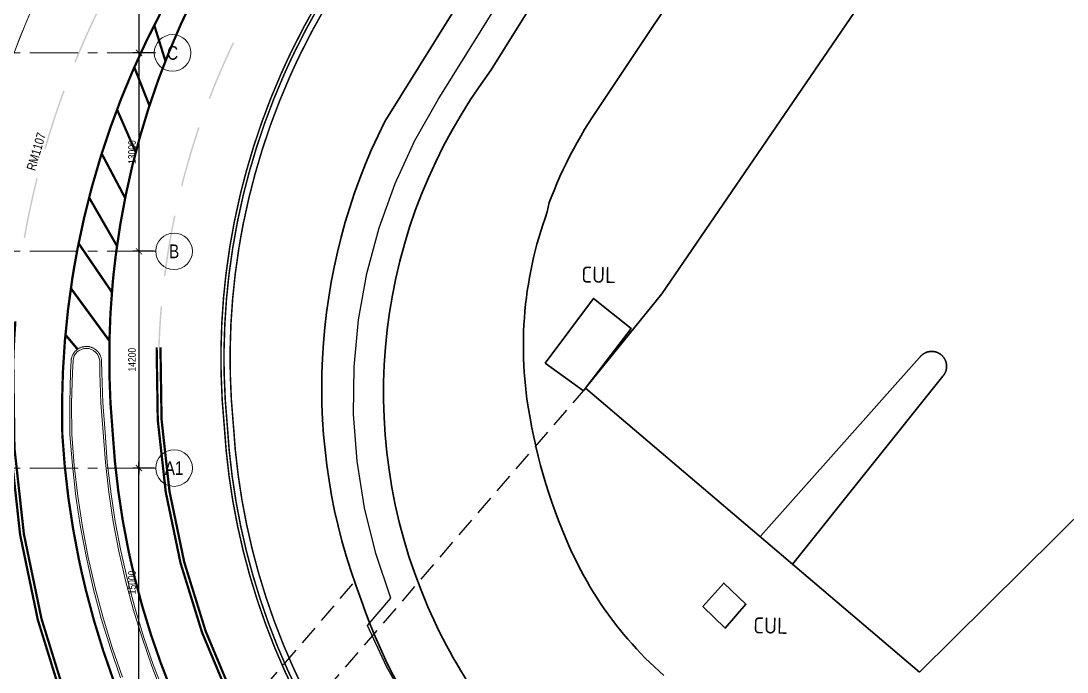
# Model space of a CAD drawing. Header units: millimetres. Extents: x 833576263 to 1668046980, y 817519639 to 1636103653.
# Drawn here: x 834135641 to 834204194, y 818019359 to 818062023 of the extents above; entities that cross this region are included whole.
import ezdxf
from ezdxf.enums import TextEntityAlignment as Align

# ---------------------------------------------------------------- set-up
doc = ezdxf.new("R2010")
doc.units = ezdxf.units.MM
doc.header["$LTSCALE"] = 100
doc.header["$MEASUREMENT"] = 0
for name, pattern in [('R_P_Grid$0$CENTER', [50.8, 31.75, -6.35, 6.35, -6.35]), ('R_P_Grid$0$XXXXX-PIW-P-WHCGRDP1-XXX$0$DIVIDE2', [0.625, 0.25, -0.125, 0, -0.125, 0, -0.125]), ('R_site$0$B1_RELVC', [0]), ('R_site$0$HIDDENX2', [19.05, 12.7, -6.35])]:
    doc.linetypes.add(name, pattern=pattern)
doc.layers.get('Defpoints').update_dxf_attribs({"color": 170})
for name, color, linetype, lineweight in [('R_P_Grid$0$RDA0251-LG', 6, 'R_P_Grid$0$CENTER', 18), ('R_P_Grid$0$RDA0311-LG', 7, 'Continuous', 25), ('R_P_Grid$0$RDA0311-PARK', 7, 'Continuous', 25), ('R_P_Grid$0$RDA9101_C', 2, 'R_P_Grid$0$CENTER', 35), ('R_P_LG$0$RDA2301', 7, 'Continuous', 18), ('R_P_LG$0$RDA8301', 7, 'Continuous', 18), ('R_ROAD MARK$0$MMH832__', 252, 'Continuous', 0), ('R_ROAD MARK$0$RDA8301', 1, 'Continuous', 18)]:
    doc.layers.add(name, color=color, linetype=linetype, lineweight=lineweight)
doc.layers.add('R_P_Grid$0$RDA9101-PIW', color=3, linetype='R_P_Grid$0$XXXXX-PIW-P-WHCGRDP1-XXX$0$DIVIDE2', plot=False)
for name, color, linetype in [('R_site$0$AUDIT_I_160808180252-21', 7, 'Continuous'), ('R_site$0$AUDIT_I_160808180252-22', 7, 'Continuous'), ('R_site$0$AUDIT_I_160808180252-23', 7, 'Continuous'), ('R_site$0$AUDIT_I_160808180252-26', 7, 'Continuous'), ('R_site$0$G-SITE(WHC)', 7, 'R_site$0$HIDDENX2'), ('R_site$0$WHC', 8, 'R_site$0$HIDDENX2'), ('X-REF', 7, 'Continuous')]:
    doc.layers.add(name, color=color, linetype=linetype)
doc.styles.add('R_P_Grid$0$ARIAL', font='arial.ttf', dxfattribs={"width": 0.8})
doc.styles.add('R_P_Grid$0$R_GRID', font='arial.ttf', dxfattribs={"width": 0.8})
doc.styles.add('R_ROAD MARK$0$Arial', font='arial.ttf', dxfattribs={"width": 0.8})
doc.styles.add('R_site$0$HK_ENG_11', font='')
doc.styles.get('R_site$0$HK_ENG_11').set_extended_font_data('HK_ENG_11')
doc.linetypes.add('R_site$0$B1_BDYF', pattern='A,2.5,-0.5,[130,ltypeshp.shx,S=0.5,R=0,X=0,Y=0],-0.5', length=3.5)
doc.dimstyles.new('R_P_Grid$0$GRID', dxfattribs={"dimscale": 200, "dimtxt": 2.5, "dimasz": 2, "dimexe": 2, "dimexo": 0.5, "dimgap": 1, "dimtad": 1, "dimdec": 0, "dimzin": 12, "dimdsep": 46, "dimtxsty": 'R_P_Grid$0$ARIAL', "dimblk": 'R_P_Grid$0$_ArchTick', "dimcen": 2, "dimdle": 2, "dimclrd": 256, "dimclre": 256, "dimclrt": 4, "dimadec": 3, "dimazin": 0, "dimtfac": 1, "dimtdec": 0, "dimtix": 1, "dimtmove": 2, "dimatfit": 3, "dimfxl": 1, "dimtolj": 1, "dimarcsym": 0})

# ---------------------------------------------------------------- blocks, each defined once
blk = doc.blocks.new('R_P_Grid$0$_ArchTick')
at = {"color": 0, "linetype": 'ByBlock', "const_width": 0.15}
blk.add_lwpolyline([(-0.5, -0.5), (0.5, 0.5)], dxfattribs=at)
blk = doc.blocks.new('*D186')
at = {"layer": 'Defpoints', "color": 0, "transparency": 16777216}
for p in [(834144477, 818075927), (834143377, 818059927), (834144477, 818059927)]:
    blk.add_point(p, dxfattribs=at)
at = {"layer": 'R_P_Grid$0$RDA0311-LG', "lineweight": -2, "transparency": 16777216}
for p, q in [((834143377, 818076327), (834143377, 818059527)), ((834144377, 818075927), (834142977, 818075927)), ((834144377, 818059927), (834142977, 818059927))]:
    blk.add_line(p, q, dxfattribs=at)
at = {"layer": 'R_P_Grid$0$RDA0311-LG', "lineweight": -2, "transparency": 16777216, "xscale": 400, "yscale": 400, "zscale": 400}
for p, rotation in [((834143377, 818075927), 90), ((834143377, 818059927), 270)]:
    blk.add_blockref('R_P_Grid$0$_ArchTick', p, dxfattribs=dict(at, rotation=rotation))
at = {"layer": 'R_P_Grid$0$RDA0311-LG', "color": 4, "transparency": 16777216, "insert": (834142922, 818067927), "char_height": 500, "attachment_point": 5, "rotation": 90, "style": 'R_P_Grid$0$ARIAL'}
blk.add_mtext('\\A1;16000', dxfattribs=at)
blk = doc.blocks.new('*D187')
at = {"layer": 'Defpoints', "color": 0, "transparency": 16777216}
for p in [(834144477, 818059927), (834143377, 818046927), (834144477, 818046927)]:
    blk.add_point(p, dxfattribs=at)
at = {"layer": 'R_P_Grid$0$RDA0311-LG', "lineweight": -2, "transparency": 16777216}
for p, q in [((834143377, 818060327), (834143377, 818046527)), ((834144377, 818059927), (834142977, 818059927)), ((834144377, 818046927), (834142977, 818046927))]:
    blk.add_line(p, q, dxfattribs=at)
at = {"layer": 'R_P_Grid$0$RDA0311-LG', "lineweight": -2, "transparency": 16777216, "xscale": 400, "yscale": 400, "zscale": 400}
for p, rotation in [((834143377, 818059927), 90), ((834143377, 818046927), 270)]:
    blk.add_blockref('R_P_Grid$0$_ArchTick', p, dxfattribs=dict(at, rotation=rotation))
at = {"layer": 'R_P_Grid$0$RDA0311-LG', "color": 4, "transparency": 16777216, "insert": (834142922, 818053427), "char_height": 500, "attachment_point": 5, "rotation": 90, "style": 'R_P_Grid$0$ARIAL'}
blk.add_mtext('\\A1;13000', dxfattribs=at)
blk = doc.blocks.new('*D188')
at = {"layer": 'Defpoints', "color": 0, "transparency": 16777216}
for p in [(834144477, 818046927), (834143377, 818032727), (834144477, 818032727)]:
    blk.add_point(p, dxfattribs=at)
at = {"layer": 'R_P_Grid$0$RDA0311-LG', "lineweight": -2, "transparency": 16777216}
for p, q in [((834143377, 818047327), (834143377, 818032327)), ((834144377, 818046927), (834142977, 818046927)), ((834144377, 818032727), (834142977, 818032727))]:
    blk.add_line(p, q, dxfattribs=at)
at = {"layer": 'R_P_Grid$0$RDA0311-LG', "lineweight": -2, "transparency": 16777216, "xscale": 400, "yscale": 400, "zscale": 400}
for p, rotation in [((834143377, 818046927), 90), ((834143377, 818032727), 270)]:
    blk.add_blockref('R_P_Grid$0$_ArchTick', p, dxfattribs=dict(at, rotation=rotation))
at = {"layer": 'R_P_Grid$0$RDA0311-LG', "color": 4, "transparency": 16777216, "insert": (834142922, 818039827), "char_height": 500, "attachment_point": 5, "rotation": 90, "style": 'R_P_Grid$0$ARIAL'}
blk.add_mtext('\\A1;14200', dxfattribs=at)
blk = doc.blocks.new('R_P_Grid$0$mark-1')
at = {"linetype": 'Continuous'}
blk.add_circle((0, 0), 4, dxfattribs=at)
at = {"color": 3, "style": 'R_P_Grid$0$R_GRID', "width": 0.8}
blk.add_attdef('GRID', text='', height=3, dxfattribs=at).set_placement((0, 0), align=Align.MIDDLE_CENTER)
blk = doc.blocks.new('*D185')
at = {"layer": 'Defpoints', "color": 0, "transparency": 16777216}
for p in [(834143377, 818032727), (834144477, 818032727), (834144377, 818017727)]:
    blk.add_point(p, dxfattribs=at)
at = {"layer": 'R_P_Grid$0$RDA0311-PARK', "lineweight": -2, "transparency": 16777216}
for p, q in [((834143377, 818017327), (834143377, 818033127)), ((834144377, 818032727), (834142977, 818032727)), ((834144277, 818017727), (834142977, 818017727))]:
    blk.add_line(p, q, dxfattribs=at)
at = {"layer": 'R_P_Grid$0$RDA0311-PARK', "lineweight": -2, "transparency": 16777216, "xscale": 400, "yscale": 400, "zscale": 400}
for p, rotation in [((834143377, 818032727), 90), ((834143377, 818017727), 270)]:
    blk.add_blockref('R_P_Grid$0$_ArchTick', p, dxfattribs=dict(at, rotation=rotation))
at = {"layer": 'R_P_Grid$0$RDA0311-PARK', "color": 4, "transparency": 16777216, "insert": (834142922, 818025227), "char_height": 500, "attachment_point": 5, "rotation": 90, "style": 'R_P_Grid$0$ARIAL'}
blk.add_mtext('\\A1;15000', dxfattribs=at)
blk = doc.blocks.new('R_site')
at = {"layer": 'Defpoints'}
blk.add_lwpolyline([(834161048, 818017156), (834159598, 818019730), (834158346, 818022405), (834159885, 818024200), (834158893, 818027129), (834158152, 818030131), (834157665, 818033185), (834157437, 818036268), (834157469, 818039360), (834157760, 818042438), (834158310, 818045481), (834159113, 818048467), (834160164, 818051375), (834161456, 818054184), (834162980, 818056875), (834257497, 818208526)], dxfattribs=at)
at = {"layer": 'R_site$0$AUDIT_I_160808180252-21', "linetype": 'R_site$0$B1_BDYF', "lineweight": 30, "flags": 128}
blk.add_lwpolyline([(834159492, 818055439), (834168301, 818069603), (834175862, 818082274), (834209553, 818137734), (834214224, 818145535)], dxfattribs=at)
blk.add_lwpolyline([(834184825, 818000000, -0.067217), (834175244, 818003906, -0.192234), (834157931, 818024086, -0.211173), (834159492, 818055439)], format="xyb", dxfattribs=at)
at = {"layer": 'R_site$0$AUDIT_I_160808180252-21', "linetype": 'Continuous', "lineweight": 30, "flags": 128}
for points in [[(834169997, 818039601), (834173159, 818043842), (834175633, 818041868), (834172710, 818038056), (834172636, 818037960), (834172498, 818037779), (834169997, 818039601)], [(834194515, 818019359), (834172636, 818037960), (834172634, 818037962)], [(834180331, 818023650), (834181691, 818025189), (834183153, 818023806), (834181793, 818022242), (834180331, 818023650)]]:
    blk.add_lwpolyline(points, dxfattribs=at)
at = {"layer": 'R_site$0$AUDIT_I_160808180252-23', "linetype": 'R_site$0$B1_RELVC', "lineweight": 30, "flags": 128}
for points in [[(834172634, 818037962), (834172710, 818038056), (834177644, 818044138), (834277128, 818189591), (834277258, 818189783), (834277385, 818189978), (834277508, 818190175), (834277628, 818190374), (834277744, 818190575), (834277857, 818190778), (834277966, 818190983), (834278072, 818191189), (834278174, 818191398), (834278273, 818191609), (834278367, 818191821), (834278458, 818192034), (834278546, 818192250), (834278629, 818192467), (834278709, 818192685), (834278785, 818192904), (834278857, 818193125), (834278925, 818193347), (834278989, 818193570), (834279049, 818193795), (834279106, 818194020), (834279158, 818194246), (834279207, 818194474), (834279288, 818194906), (834279611, 818206322), (834284492, 818215410)], [(834344611, 818162085), (834344377, 818162063), (834343818, 818162000), (834343261, 818161928), (834342704, 818161845), (834342149, 818161753), (834341596, 818161652), (834341045, 818161541), (834340496, 818161420), (834339949, 818161289), (834339404, 818161149), (834338862, 818161000), (834338322, 818160841), (834333692, 818157170), (834194515, 818019359)]]:
    blk.add_lwpolyline(points, dxfattribs=at)
at = {"layer": 'R_site$0$AUDIT_I_160808180252-26', "linetype": 'Continuous', "lineweight": 30, "flags": 128}
for points in [[(834198035, 818093136), (834173108, 818055751), (834172840, 818055333), (834172579, 818054911), (834172326, 818054483), (834172080, 818054052), (834171841, 818053616), (834171610, 818053176), (834171387, 818052733), (834171172, 818052285), (834170965, 818051834), (834170765, 818051379), (834170574, 818050921), (834170390, 818050459), (834170261, 818050117), (834170133, 818049513), (834169983, 818049094), (834169840, 818048672), (834169705, 818048248), (834169577, 818047821), (834169456, 818047392), (834169343, 818046961), (834169238, 818046529), (834169140, 818046094), (834169049, 818045658), (834168967, 818045220), (834168892, 818044781), (834168825, 818044341), (834168765, 818043900), (834168713, 818043457), (834168669, 818043014), (834168632, 818042570), (834168604, 818042126), (834168583, 818041681), (834168570, 818041236), (834168564, 818040790), (834168567, 818040345), (834168577, 818039899), (834168595, 818039454), (834168621, 818039010), (834168654, 818038566), (834168695, 818038122), (834168744, 818037679), (834168801, 818037238), (834168896, 818036612), (834169001, 818035988), (834169117, 818035366), (834169245, 818034746), (834169372, 818034176), (834169383, 818034129), (834169531, 818033514), (834169691, 818032901), (834169819, 818032442), (834169861, 818032292), (834170042, 818031685), (834170233, 818031082), (834170435, 818030483), (834170647, 818029886), (834170869, 818029294), (834171102, 818028706), (834171345, 818028122), (834171599, 818027542), (834171772, 818027158), (834171952, 818026778), (834172138, 818026400), (834172331, 818026026), (834172531, 818025655), (834172737, 818025288), (834172949, 818024925), (834173168, 818024565), (834173392, 818024209), (834173624, 818023858), (834173861, 818023510), (834174104, 818023166), (834174353, 818022827), (834174608, 818022492), (834174759, 818022301), (834174869, 818022162), (834175136, 818021836), (834175408, 818021515), (834175686, 818021199), (834175969, 818020888), (834176257, 818020581), (834176551, 818020280), (834176851, 818019984), (834177155, 818019693), (834177464, 818019408), (834177779, 818019128)], [(834184134, 818028280), (834194530, 818039966), (834194540, 818039980), (834194551, 818039994), (834194561, 818040007), (834194572, 818040020), (834194583, 818040033), (834194594, 818040046), (834194606, 818040059), (834194618, 818040071), (834194630, 818040083), (834194642, 818040095), (834194654, 818040107), (834194667, 818040118), (834194680, 818040130), (834194693, 818040141), (834194706, 818040152), (834194719, 818040162), (834194733, 818040173), (834194746, 818040183), (834194760, 818040193), (834194774, 818040202), (834194789, 818040212), (834194803, 818040221), (834194818, 818040230), (834194832, 818040239), (834194847, 818040247), (834194862, 818040255), (834194877, 818040263), (834194892, 818040271), (834194908, 818040278), (834194923, 818040285), (834194939, 818040292), (834194955, 818040298), (834194971, 818040305), (834194987, 818040311), (834195003, 818040316), (834195019, 818040322), (834195035, 818040327), (834195052, 818040332), (834195068, 818040336), (834195085, 818040341), (834195101, 818040345), (834195118, 818040348), (834195135, 818040352), (834195151, 818040355), (834195168, 818040358), (834195185, 818040360), (834195202, 818040362), (834195219, 818040364), (834195236, 818040366), (834195253, 818040367), (834195270, 818040368), (834195287, 818040369), (834195304, 818040369), (834195321, 818040370), (834195338, 818040369), (834195355, 818040369), (834195372, 818040368), (834195389, 818040367), (834195406, 818040366), (834195423, 818040364), (834195440, 818040362), (834195457, 818040360), (834195474, 818040358), (834195491, 818040355), (834195508, 818040352), (834195524, 818040348), (834195541, 818040344), (834195558, 818040340), (834195574, 818040336), (834195591, 818040332), (834195607, 818040327), (834195623, 818040322), (834195640, 818040316), (834195656, 818040311), (834195672, 818040305), (834195687, 818040298), (834195703, 818040292), (834195719, 818040285), (834195734, 818040278), (834195750, 818040271), (834195765, 818040263), (834195780, 818040255), (834195795, 818040247), (834195810, 818040238), (834195825, 818040230), (834195839, 818040221), (834195854, 818040212), (834195868, 818040202), (834195882, 818040193), (834195896, 818040183), (834195910, 818040173), (834195923, 818040162), (834195937, 818040152), (834195950, 818040141), (834195963, 818040130), (834195975, 818040118), (834195988, 818040107), (834196000, 818040095), (834196013, 818040083), (834196025, 818040071), (834196036, 818040058), (834196048, 818040046), (834196059, 818040033), (834196070, 818040020), (834196081, 818040007), (834196092, 818039994), (834196102, 818039980), (834196112, 818039966), (834196122, 818039952), (834196132, 818039938), (834196141, 818039924), (834196150, 818039910), (834196159, 818039895), (834196168, 818039880), (834196176, 818039866), (834196184, 818039851), (834196192, 818039835), (834196200, 818039820), (834196207, 818039805), (834196214, 818039789), (834196221, 818039773), (834196228, 818039758), (834196234, 818039742), (834196240, 818039726), (834196246, 818039710), (834196251, 818039694), (834196256, 818039677), (834196261, 818039661), (834196265, 818039644), (834196270, 818039628), (834196274, 818039611), (834196277, 818039595), (834196281, 818039578), (834196284, 818039561), (834196287, 818039544), (834196289, 818039527), (834196291, 818039511), (834196293, 818039494), (834196295, 818039477), (834196296, 818039460), (834196297, 818039443), (834196298, 818039425), (834196298, 818039408), (834196299, 818039391), (834196298, 818039374), (834196298, 818039357), (834196297, 818039340), (834196296, 818039323), (834196295, 818039306), (834196293, 818039289), (834196291, 818039272), (834196289, 818039255), (834196286, 818039238), (834196284, 818039222), (834196280, 818039205), (834196277, 818039188), (834196273, 818039171), (834196269, 818039155), (834196265, 818039138), (834196260, 818039122), (834196256, 818039105), (834196250, 818039089), (834196245, 818039073), (834196239, 818039057), (834196233, 818039041), (834196227, 818039025), (834196221, 818039009), (834196214, 818038994), (834196207, 818038978), (834196199, 818038963), (834196192, 818038947), (834196184, 818038932), (834196176, 818038917), (834196167, 818038903), (834196158, 818038888), (834196150, 818038873), (834196140, 818038859), (834196131, 818038845), (834196121, 818038831), (834196111, 818038817), (834196101, 818038803), (834196091, 818038789), (834196080, 818038776), (834196069, 818038763), (834196054, 818038745), (834186215, 818026449)]]:
    blk.add_lwpolyline(points, dxfattribs=at)
blk.add_lwpolyline([(834214224, 818145535), (834215973, 818145292, -0.524777), (834216769, 818139476), (834205006, 818120601), (834199176, 818111235), (834166465, 818058811, 0.269926), (834162312, 818023626, 0.052953), (834165977, 818017158, 0.13846), (834180736, 818005396, 0.267528), (834215152, 818009718), (834228410, 818018766), (834250852, 818034024, -0.495105), (834258520, 818033509)], format="xyb", dxfattribs=at)
at = {"layer": 'R_site$0$G-SITE(WHC)'}
blk.add_lwpolyline([(834037983, 817884580), (834043100, 817891427), (834047474, 817896890), (834157501, 818025261, 0.00078), (834158487, 818022570), (834158487, 818022570, 0.180578), (834175244, 818003906), (834175244, 818003906, 0.101763), (834190066, 817999024), (834069382, 817858220)], format="xyb", close=True, dxfattribs=at)
at = {"layer": 'R_site$0$WHC', "flags": 128}
blk.add_lwpolyline([(834172634, 818037962), (833971591, 817804656)], dxfattribs=at)
at = {"layer": 'R_site$0$AUDIT_I_160808180252-22', "color": 7, "style": 'R_site$0$HK_ENG_11', "width": 1.1}
for rotation, p in [(359.02887, (834172354, 818044881)), (359.029, (834183619, 818021898))]:
    blk.add_text('CUL', height=1053, rotation=rotation, dxfattribs=at).set_placement(p)
blk = doc.blocks.new('R_P_LG')
at = {"layer": 'R_P_LG$0$RDA2301'}
for p, q in [((834138930.2178, 818039757.3317), (834138890.9457, 818039008.0142)), ((834139054.9991, 818039749.8853), (834139015.8563, 818039003.0362)), ((834140811.3089, 818038975.5015), (834140802.6623, 818039744.8567)), ((834140936.2834, 818038978.473), (834140927.6206, 818039749.2739)), ((834138890.9457, 818039008.0142), (834138835.2738, 818036969.2316)), ((834139015.8563, 818039003.0362), (834138960.2899, 818036968.1127)), ((834140882.6786, 818037010.6798), (834140811.3089, 818038975.5015)), ((834141007.5129, 818037017.5099), (834140936.2834, 818038978.473)), ((834138835.2738, 818036969.2316), (834138854.4663, 818034927.4483)), ((834138960.2899, 818036968.1127), (834138979.4209, 818034932.8633)), ((834141025.8321, 818035053.4253), (834140882.6786, 818037010.6798)), ((834141150.4799, 818035062.8057), (834141007.5129, 818037017.5099)), ((834138854.4663, 818034927.4483), (834139011.9903, 818032891.4843)), ((834138979.4209, 818034932.8633), (834139136.441, 818032903.4118)), ((834141177.0485, 818033098.9846), (834141025.8321, 818035053.4253)), ((834141301.4993, 818033110.912), (834141150.4799, 818035062.8057)), ((834139011.9903, 818032891.4843), (834139244.0374, 818030862.6627)), ((834139136.441, 818032903.4118), (834139367.9673, 818030879.1439)), ((834141400.0347, 818031149.3846), (834141177.0485, 818033098.9846)), ((834141523.9646, 818031165.8658), (834141301.4993, 818033110.912)), ((834139244.0374, 818030862.6627), (834139550.2959, 818028843.7102)), ((834139367.9673, 818030879.1439), (834139673.5384, 818028864.7231)), ((834141694.3344, 818029209.2684), (834141400.0347, 818031149.3846)), ((834141817.5769, 818029230.2812), (834141523.9646, 818031165.8658)), ((834139550.2959, 818028843.7102), (834139930.3541, 818026837.3406)), ((834139673.5384, 818028864.7231), (834140052.7435, 818026862.8568)), ((834142059.552, 818027281.2437), (834141694.3344, 818029209.2684)), ((834142181.9414, 818027306.7599), (834141817.5769, 818029230.2812)), ((834139930.3541, 818026837.3406), (834140383.7011, 818024846.2506)), ((834140052.7435, 818026862.8568), (834140505.073, 818024876.2359)), ((834142495.1967, 818025367.9019), (834142059.552, 818027281.2437)), ((834142616.5686, 818025397.8872), (834142181.9414, 818027306.7599)), ((834143000.6829, 818023471.8147), (834142495.1967, 818025367.9019)), ((834143120.8741, 818023506.2288), (834142616.5686, 818025397.8872)), ((834140383.7011, 818024846.2506), (834140909.7277, 818022873.1162)), ((834140505.073, 818024876.2359), (834141029.9189, 818022907.5303)), ((834143575.3313, 818021595.5305), (834143000.6829, 818023471.8147)), ((834143694.1803, 818021634.3271), (834143120.8741, 818023506.2288)), ((834140909.7277, 818022873.1162), (834141507.7268, 818020920.5896)), ((834141029.9189, 818022907.5303), (834141626.5758, 818020959.3862)), ((834144218.3694, 818019741.5712), (834143575.3313, 818021595.5305)), ((834144335.7164, 818019784.6982), (834143694.1803, 818021634.3271)), ((834141507.7268, 818020920.5896), (834142176.8947, 818018991.295)), ((834141626.5758, 818020959.3862), (834142294.2416, 818019034.422)), ((834144928.933, 818017912.4286), (834144218.3694, 818019741.5712)), ((834145044.6203, 818017959.828), (834144335.7164, 818019784.6982))]:
    blk.add_line(p, q, dxfattribs=at)
at = {"layer": 'R_P_LG$0$RDA2301', "flags": 128}
blk.add_lwpolyline([(834140927.6206, 818039749.2739), (834140924.507, 818039789.175), (834140919.8003, 818039828.9196), (834140913.508, 818039868.4443), (834140905.6402, 818039907.6857), (834140896.2094, 818039946.5811), (834140885.2307, 818039985.0682), (834140872.7218, 818040023.0856), (834140858.7026, 818040060.5723), (834140843.1955, 818040097.4683), (834140826.2254, 818040133.7148), (834140807.8194, 818040169.2537), (834140788.0069, 818040204.028), (834140766.8197, 818040237.9823), (834140744.2916, 818040271.0622), (834140720.4587, 818040303.2147), (834140695.3591, 818040334.3884), (834140669.033, 818040364.5335), (834140641.5224, 818040393.6017), (834140612.8715, 818040421.5465), (834140583.1259, 818040448.3232), (834140552.3334, 818040473.889), (834140520.5431, 818040498.203), (834140487.806, 818040521.2263), (834140454.1743, 818040542.922), (834140419.702, 818040563.2554), (834140384.4441, 818040582.1941), (834140348.4571, 818040599.7077), (834140311.7985, 818040615.7681), (834140274.527, 818040630.3498), (834140236.7022, 818040643.4294), (834140198.3846, 818040654.9858), (834140159.6355, 818040665.0008), (834140120.5169, 818040673.4582), (834140081.0914, 818040680.3445), (834140041.422, 818040685.6487), (834140001.5723, 818040689.3623), (834139961.606, 818040691.4793), (834139921.5869, 818040691.9965), (834139881.5792, 818040690.9129), (834139841.6468, 818040688.2302), (834139801.8537, 818040683.9529), (834139762.2634, 818040678.0877), (834139722.9393, 818040670.6439), (834139683.9444, 818040661.6336), (834139645.341, 818040651.0711), (834139607.1908, 818040638.9734), (834139569.5549, 818040625.3597), (834139532.4936, 818040610.2519), (834139496.066, 818040593.6741), (834139460.3305, 818040575.6528), (834139425.3443, 818040556.2169), (834139391.1632, 818040535.3975), (834139357.8421, 818040513.2279), (834139325.4342, 818040489.7435), (834139293.9913, 818040464.9819), (834139263.5637, 818040438.9827), (834139234.2002, 818040411.7876), (834139205.9477, 818040383.44), (834139178.8514, 818040353.9853), (834139152.9546, 818040323.4705), (834139128.2989, 818040291.9446), (834139104.9235, 818040259.4579), (834139082.866, 818040226.0625), (834139062.1615, 818040191.8117), (834139042.8433, 818040156.7603), (834139024.9423, 818040120.9645), (834139008.487, 818040084.4814), (834138993.5038, 818040047.3695), (834138980.0166, 818040009.6881), (834138968.0471, 818039971.4975), (834138957.6144, 818039932.8588), (834138948.7352, 818039893.8338), (834138941.4236, 818039854.4849), (834138935.6915, 818039814.8752), (834138931.5479, 818039775.0679), (834138930.2182, 818039757.3317)], dxfattribs=at)
at = {"layer": 'R_P_LG$0$RDA2301'}
for radius, start, end in [(875.6263, 3.500377474, 176.169910897), (875.6263, 3.500377474, 176.169910898), (1000.6263, 130.977061028, 131.60576963), (1000.6263, 124.575746544, 125.199815956), (1000.6263, 118.174414591, 118.79392051), (1000.6263, 111.773077771, 112.38807455), (1000.6263, 105.371745457, 105.982272729), (1000.6263, 60.560493181, 61.385625377), (1000.6263, 54.15749279, 54.982541175), (1000.6263, 47.754499721, 48.579459975), (1000.6263, 162.892484703, 163.835124734), (1000.6263, 156.586285342, 157.228901538), (1000.6263, 150.184920128, 150.822941347), (1000.6263, 143.783627893, 144.417020506), (1000.6263, 137.378339671, 138.011140167), (1000.6263, 41.351513927, 42.176382007), (1000.6263, 34.948535284, 35.773307513), (1000.6263, 28.545563735, 29.370236738), (1000.6263, 22.14259919, 22.967169925), (1000.6263, 15.739641553, 16.564107347), (1000.6263, 9.355095929, 10.232471823)]:
    blk.add_arc((834139928.6697, 818039691.3953), radius, start, end, dxfattribs=at)
at = {"layer": 'R_P_LG$0$RDA8301'}
blk.add_arc((834196003.1318, 818036563.0828), 65151.135, 143.31330408, 183.150666922, dxfattribs=at)
blk = doc.blocks.new('R_ROAD MARK')
at = {"layer": 'R_ROAD MARK$0$MMH832__', "linetype": 'Continuous', "extrusion": (0, 0, -1)}
for points in [[(-834139233, 818059300), (-834139288, 818059435), (-834139369, 818059631), (-834139451, 818059827), (-834139533, 818060023), (-834139616, 818060218), (-834139700, 818060414), (-834139785, 818060608), (-834139871, 818060803), (-834139957, 818060997), (-834140044, 818061191), (-834140131, 818061384), (-834140220, 818061578), (-834140309, 818061770), (-834140398, 818061963), (-834140489, 818062155), (-834140580, 818062347), (-834140672, 818062538), (-834140765, 818062730), (-834140858, 818062920), (-834140870, 818062944), (-834140780, 818062989), (-834140769, 818062965), (-834140675, 818062773), (-834140582, 818062582), (-834140490, 818062390), (-834140399, 818062198), (-834140308, 818062005), (-834140218, 818061813), (-834140129, 818061619), (-834140040, 818061426), (-834139952, 818061232), (-834139865, 818061038), (-834139779, 818060843), (-834139693, 818060648), (-834139609, 818060453), (-834139525, 818060258), (-834139441, 818060062), (-834139359, 818059866), (-834139277, 818059669), (-834139195, 818059473), (-834139140, 818059337)], [(-834148033, 818056906), (-834148069, 818056999), (-834148141, 818057185), (-834148214, 818057371), (-834148288, 818057557), (-834148363, 818057742), (-834148438, 818057927), (-834148514, 818058112), (-834148591, 818058296), (-834148669, 818058481), (-834148747, 818058664), (-834148826, 818058848), (-834148906, 818059031), (-834148987, 818059214), (-834149068, 818059396), (-834149150, 818059579), (-834149233, 818059760), (-834149316, 818059942), (-834149400, 818060123), (-834149485, 818060304), (-834149571, 818060485), (-834149614, 818060575), (-834149524, 818060618), (-834149481, 818060528), (-834149395, 818060347), (-834149310, 818060165), (-834149225, 818059984), (-834149142, 818059802), (-834149059, 818059620), (-834148977, 818059437), (-834148895, 818059254), (-834148815, 818059071), (-834148735, 818058888), (-834148655, 818058704), (-834148577, 818058520), (-834148499, 818058335), (-834148422, 818058150), (-834148346, 818057965), (-834148270, 818057780), (-834148195, 818057594), (-834148121, 818057408), (-834148048, 818057222), (-834147976, 818057035), (-834147940, 818056942)], [(-834137270, 818053638), (-834137324, 818053823), (-834137384, 818054027), (-834137444, 818054231), (-834137506, 818054434), (-834137568, 818054637), (-834137631, 818054840), (-834137695, 818055043), (-834137759, 818055245), (-834137824, 818055447), (-834137890, 818055649), (-834137957, 818055851), (-834138025, 818056052), (-834138093, 818056253), (-834138162, 818056454), (-834138232, 818056655), (-834138302, 818056855), (-834138374, 818057055), (-834138446, 818057255), (-834138512, 818057436), (-834138418, 818057470), (-834138352, 818057289), (-834138280, 818057089), (-834138208, 818056889), (-834138137, 818056688), (-834138068, 818056487), (-834137998, 818056286), (-834137930, 818056084), (-834137862, 818055882), (-834137795, 818055680), (-834137729, 818055478), (-834137664, 818055276), (-834137599, 818055073), (-834137535, 818054870), (-834137472, 818054667), (-834137410, 818054463), (-834137348, 818054259), (-834137288, 818054055), (-834137228, 818053851), (-834137174, 818053666)], [(-834146223, 818051196), (-834146247, 818051292), (-834146297, 818051486), (-834146347, 818051679), (-834146399, 818051872), (-834146451, 818052065), (-834146503, 818052258), (-834146557, 818052451), (-834146611, 818052643), (-834146666, 818052835), (-834146722, 818053027), (-834146778, 818053218), (-834146836, 818053410), (-834146894, 818053601), (-834146953, 818053792), (-834147012, 818053983), (-834147073, 818054173), (-834147134, 818054363), (-834147196, 818054553), (-834147258, 818054743), (-834147322, 818054932), (-834147354, 818055027), (-834147259, 818055059), (-834147227, 818054964), (-834147163, 818054775), (-834147100, 818054584), (-834147038, 818054394), (-834146977, 818054204), (-834146917, 818054013), (-834146857, 818053822), (-834146798, 818053630), (-834146740, 818053439), (-834146682, 818053247), (-834146626, 818053055), (-834146570, 818052863), (-834146515, 818052670), (-834146460, 818052478), (-834146407, 818052285), (-834146354, 818052092), (-834146302, 818051898), (-834146251, 818051705), (-834146200, 818051511), (-834146151, 818051317), (-834146126, 818051220)], [(-834135918, 818047801), (-834135923, 818047827), (-834135960, 818048036), (-834135998, 818048245), (-834136037, 818048454), (-834136077, 818048663), (-834136118, 818048871), (-834136159, 818049080), (-834136201, 818049288), (-834136244, 818049496), (-834136287, 818049704), (-834136332, 818049912), (-834136377, 818050119), (-834136423, 818050327), (-834136470, 818050534), (-834136517, 818050741), (-834136566, 818050948), (-834136615, 818051154), (-834136665, 818051361), (-834136715, 818051567), (-834136751, 818051709), (-834136654, 818051733), (-834136618, 818051591), (-834136567, 818051385), (-834136518, 818051178), (-834136468, 818050971), (-834136420, 818050763), (-834136372, 818050556), (-834136325, 818050348), (-834136279, 818050141), (-834136234, 818049933), (-834136190, 818049725), (-834136146, 818049516), (-834136103, 818049308), (-834136061, 818049099), (-834136019, 818048891), (-834135979, 818048682), (-834135939, 818048473), (-834135900, 818048263), (-834135862, 818048054), (-834135824, 818047845), (-834135820, 818047818)], [(-834145110, 818045309), (-834145122, 818045409), (-834145148, 818045607), (-834145175, 818045805), (-834145203, 818046003), (-834145231, 818046200), (-834145261, 818046398), (-834145291, 818046595), (-834145322, 818046793), (-834145353, 818046990), (-834145386, 818047187), (-834145419, 818047384), (-834145453, 818047581), (-834145488, 818047778), (-834145523, 818047975), (-834145560, 818048171), (-834145597, 818048367), (-834145635, 818048564), (-834145673, 818048760), (-834145713, 818048955), (-834145753, 818049151), (-834145774, 818049249), (-834145676, 818049269), (-834145655, 818049171), (-834145615, 818048975), (-834145575, 818048779), (-834145536, 818048583), (-834145498, 818048386), (-834145461, 818048189), (-834145425, 818047993), (-834145389, 818047796), (-834145354, 818047598), (-834145320, 818047401), (-834145287, 818047204), (-834145255, 818047006), (-834145223, 818046809), (-834145192, 818046611), (-834145162, 818046413), (-834145133, 818046215), (-834145104, 818046017), (-834145076, 818045818), (-834145049, 818045620), (-834145023, 818045421), (-834145011, 818045322)], [(-834144735, 818040631), (-834144742, 818040831), (-834144750, 818041030), (-834144758, 818041230), (-834144768, 818041429), (-834144778, 818041629), (-834144789, 818041828), (-834144800, 818042028), (-834144813, 818042227), (-834144826, 818042427), (-834144841, 818042626), (-834144856, 818042825), (-834144871, 818043024), (-834144888, 818043224), (-834144897, 818043323), (-834144797, 818043332), (-834144788, 818043232), (-834144772, 818043032), (-834144756, 818042833), (-834144741, 818042633), (-834144727, 818042434), (-834144713, 818042234), (-834144701, 818042034), (-834144689, 818041834), (-834144678, 818041634), (-834144668, 818041434), (-834144658, 818041234), (-834144650, 818041034), (-834144642, 818040834), (-834144635, 818040634)]]:
    blk.add_hatch(color=256, dxfattribs=at).paths.add_polyline_path(points)
at = {"layer": 'R_ROAD MARK$0$MMH832__', "linetype": 'Continuous', "flags": 128}
for points, const_width in [([(834155070, 818063220), (834154214, 818061688), (834153418, 818060130), (834153106, 818059477), (834152697, 818058578), (834152037, 818057010), (834151436, 818055418), (834150893, 818053808), (834150412, 818052183), (834150070, 818050873), (834149989, 818050536), (834149630, 818048888), (834149330, 818047225), (834149094, 818045559), (834149062, 818045299), (834148917, 818043878), (834148803, 818042200), (834148751, 818040523), (834148748, 818039681), (834148761, 818038840), (834148831, 818037168), (834148963, 818035512), (834149091, 818033857), (834149281, 818032197), (834149531, 818030545), (834149842, 818028904), (834150213, 818027275), (834150643, 818025660), (834151133, 818024063), (834151680, 818022484), (834152285, 818020926), (834152947, 818019392), (834153665, 818017883)], 100), ([(834155243, 818063119), (834154390, 818061594), (834153598, 818060041), (834153288, 818059393), (834152880, 818058498), (834152223, 818056936), (834151624, 818055351), (834151084, 818053748), (834150604, 818052129), (834150264, 818050824), (834150184, 818050492), (834149826, 818048849), (834149528, 818047193), (834149292, 818045533), (834149261, 818045277), (834149116, 818043861), (834149003, 818042190), (834148951, 818040520), (834148948, 818039682), (834148961, 818038845), (834149031, 818037180), (834149162, 818035527), (834149290, 818033877), (834149479, 818032224), (834149728, 818030579), (834150038, 818028945), (834150407, 818027323), (834150836, 818025715), (834151323, 818024125), (834151868, 818022553), (834152470, 818021002), (834153129, 818019475), (834153844, 818017972)], 100), ([(834145327, 818018595), (834144805, 818019957), (834144169, 818021789), (834143602, 818023644), (834143102, 818025518), (834142834, 818026656), (834142671, 818027409), (834142310, 818029314), (834142020, 818031232), (834141799, 818033159), (834141650, 818035092), (834141507, 818037029), (834141436, 818038971), (834141436, 818040918), (834141508, 818042865), (834141651, 818044810), (834141719, 818045497), (834141866, 818046752), (834142152, 818048686), (834142510, 818050611), (834142938, 818052524), (834143437, 818054422), (834144006, 818056303), (834144644, 818058164), (834145351, 818060002), (834146126, 818061816), (834146968, 818063601)], 150), ([(834144761, 818062482), (834143847, 818060670), (834142998, 818058824), (834142217, 818056945), (834141505, 818055037), (834140862, 818053101), (834140290, 818051142), (834139790, 818049160), (834139362, 818047159), (834139125, 818045855), (834139008, 818045141), (834138728, 818043109), (834138522, 818041067), (834138391, 818039015), (834138335, 818036958), (834138355, 818034898), (834138514, 818032844), (834138748, 818030797), (834139057, 818028760), (834139441, 818026735), (834139614, 818025935), (834139898, 818024726), (834140429, 818022735), (834141032, 818020765), (834141708, 818018819)], 150)]:
    blk.add_lwpolyline(points, dxfattribs=dict(at, const_width=const_width))
at = {"layer": 'R_ROAD MARK$0$MMH832__', "const_width": 150, "flags": 128}
for points in [[(834144382, 818061731), (834145114, 818059385)], [(834143072, 818058984), (834144063, 818056470)], [(834141943, 818056210), (834143169, 818053404)], [(834140936, 818053325), (834142473, 818050414)], [(834140114, 818050442), (834141942, 818047266)], [(834139423, 818047444), (834141609, 818044239)], [(834138919, 818044497), (834141441, 818041056)], [(834138561, 818041457), (834139353, 818040510)]]:
    blk.add_lwpolyline(points, dxfattribs=at)
for points in [[(834135028, 818042362, 0.011712), (834134888, 818039723, 0.645758), (834232427, 817991639)], [(834135278, 818042348, 0.011738), (834135138, 818039715, 0.645761), (834232268, 817991832)], [(834225986, 818000200, -0.642676), (834144535, 818040634, -0.642676)], [(834225829, 818000394, -0.642712), (834144785, 818040631, -0.642712)]]:
    blk.add_lwpolyline(points, format="xyb", dxfattribs=at)
at = {"layer": 'R_ROAD MARK$0$RDA8301'}
blk.add_arc((834196003, 818036563), 65151, 142.86119, 183.15067, dxfattribs=at)
at = {"layer": 'Defpoints', "color": 5, "style": 'R_ROAD MARK$0$Arial', "width": 0.8}
blk.add_text('RM1107', height=600, rotation=73.56149, dxfattribs=at).set_placement((834136571, 818052166))
blk = doc.blocks.new('R_P_Grid')
at = {"layer": 'R_P_Grid$0$RDA0251-LG'}
for p, q in [((834144477.3, 818059926.7), (834072885.2, 818059926.7)), ((834144477.3, 818046926.7), (834072885.2, 818046926.7)), ((834144477.3, 818032726.7), (834072885.2, 818032726.7))]:
    blk.add_line(p, q, dxfattribs=at)
at = {"layer": 'R_P_Grid$0$RDA9101-PIW', "color": 3, "ltscale": 100, "const_width": 100, "flags": 128}
blk.add_lwpolyline([(834337769.5, 818059635), (834332932, 818056418.9), (834331836.7, 818055690.6), (834328766.6, 818053649.5), (834324604.5, 818050882.4), (834317939.9, 818046451.5), (834316277, 818045345.9), (834307949.5, 818039809.4), (834305598.8, 818038246.6), (834302685.5, 818036294.6), (834299786.3, 818034321.8), (834299131.3, 818033871.8), (834295770.7, 818031538.4), (834291783, 818028715.1), (834291136.8, 818028251.9), (834287823.8, 818025852), (834285844.3, 818024397.7), (834283893.4, 818022949.4), (834282403.2, 818021833), (834275934.4, 818016967.1), (834267942.8, 818010955.9), (834260124.1, 818004715), (834257045, 818002257.3), (834255723.7, 818001202.5), (834252305.3, 817998474), (834244486.5, 817992233), (834236667.8, 817985992), (834234793.2, 817984582), (834234389.1, 817984283.7), (834232887.7, 817983200.3), (834230934.9, 817981886.4), (834228937.2, 817980641.7), (834228709.7, 817980506), (834227599, 817979861), (834226897.2, 817979467.9), (834224722.3, 817978318.3), (834222506.8, 817977249.1), (834220253.6, 817976262), (834217965.7, 817975358), (834215646.2, 817974538.6), (834213298.2, 817973804.7), (834210924.9, 817973157.4), (834208529.5, 817972597.5), (834206115.1, 817972125.8), (834203685.1, 817971742.9), (834201242.7, 817971449.4), (834198791.2, 817971245.5), (834196333.8, 817971131.7), (834193873.9, 817971108), (834191414.9, 817971174.5), (834188959.9, 817971331.1), (834186512.2, 817971577.6), (834184075.3, 817971913.6), (834181652.3, 817972338.7), (834179246.6, 817972852.4), (834176861.2, 817973453.9), (834174499.6, 817974142.4), (834172164.7, 817974917), (834169859.9, 817975776.7), (834168164.4, 817976471.6), (834167588, 817976720.3), (834165352.3, 817977746.6), (834163155.7, 817978854.1), (834161001.2, 817980041.4), (834158891.7, 817981306.8), (834156830, 817982648.8), (834156301.5, 817983010.3), (834154818.8, 817984065.4), (834152860.9, 817985554.7), (834150958.9, 817987114.9), (834149115.4, 817988743.7), (834148211.5, 817989587.8), (834147332.8, 817990439), (834145613.6, 817992198.5), (834143960, 817994019.8), (834142374.3, 817995900.5), (834141237.9, 817997339.4), (834140858.6, 817997838.1), (834139415, 817999829.9), (834138045.3, 818001873.3), (834136751.4, 818003965.6), (834135535.1, 818006103.8), (834134398, 818008285.2), (834134114.6, 818008861.1), (834133341.7, 818010506.9), (834132367.4, 818012765.7), (834131476.6, 818015058.8), (834130670.5, 818017382.9), (834129950.1, 818019735.1), (834129316.4, 818022112.1), (834128770.3, 818024510.7), (834128312.5, 818026927.7), (834127943.5, 818029359.8), (834127664, 818031803.9), (834127474.2, 818034256.6), (834127438.1, 818036715.9), (834127492.1, 818039172.7), (834127636.1, 818041623.4), (834127869.7, 818044064.9), (834128192.3, 818046493.9), (834128603.5, 818048907.1), (834129102.4, 818051301.4), (834129375.5, 818052454.1), (834129688.2, 818053673.4), (834130360, 818056020.1), (834131116.7, 818058338.4), (834131957.1, 818060625.2), (834132880, 818062877.5), (834133883.9, 818065092.3), (834134967.3, 818067266.6), (834135629.7, 818068505), (834136128.6, 818069397.8), (834137399.4, 818071536.6), (834138748.5, 818073624.1), (834139884.2, 818075256.8), (834140173.8, 818075657.2), (834142535.3, 818078697.4), (834144381.6, 818081074.4), (834148574.8, 818086679.6), (834152500.6, 818092007.4), (834154509.7, 818094734.1), (834157219, 818098410.9), (834160444.6, 818102788.5), (834163001.4, 818106258.4), (834165759.1, 818110001), (834168748, 818120246.1), (834165385.6, 818129509.2), (834169848.6, 818137783.7), (834175089.3, 818145514.5), (834184459.2, 818145967.8), (834194438.3, 818146124.3), (834203910.8, 818139625.2), (834201868.6, 818136648.9), (834201686.4, 818136383.2), (834201506.3, 818136116.1), (834200974.9, 818135269.1), (834200486.6, 818134396.5), (834200042.5, 818133500.7), (834199643.7, 818132583.7), (834199291.2, 818131648), (834198986, 818130695.9), (834198728.7, 818129729.6), (834198520, 818128751.8), (834198360.5, 818127764.7), (834198308.6, 818127350.4), (834198256.1, 818126946), (834198077.9, 818125962.3), (834197830, 818124993.7), (834197513.5, 818124045.3), (834197130.2, 818123121.9), (834196681.9, 818122228.3), (834196171, 818121368.9), (834195600.1, 818120548.1), (834194972.1, 818119770.2), (834194290.1, 818119039.1), (834193557.7, 818118358.6), (834193203.2, 818118062), (834192624.4, 818117584.9), (834191866.8, 818116932.2), (834191125.9, 818116260.6), (834190401.9, 818115570.8), (834189695.4, 818114863.1), (834189006.9, 818114138), (834188336.7, 818113395.9), (834187685.2, 818112637.2), (834187052.9, 818111862.5), (834186440.2, 818111072.3), (834185847.4, 818110267), (834185274.9, 818109447.1), (834185052.7, 818109115.6), (834184992.3, 818109024.5), (834180082, 818101389.3), (834176995.5, 818096603.7), (834174659.3, 818092981.5), (834171712, 818088411.9), (834169236.5, 818084573.7), (834167400.8, 818081727.5), (834163813.8, 818076165.9), (834160062.4, 818070255.9), (834158495.7, 818067686), (834156492, 818064399), (834156311.1, 818064104.3), (834155588.7, 818062917.5), (834154743.1, 818061405.2), (834153956.2, 818059864.2), (834153650.2, 818059223.5), (834153246.7, 818058337.1), (834152594.6, 818056787.2), (834152000.7, 818055216.5), (834151465.5, 818053627.3), (834150989.7, 818052021.8), (834150573.8, 818050402.1), (834150218.1, 818048770.6), (834150058.4, 818047925.9), (834149922.9, 818047129.3), (834149688.5, 818045480.7), (834149515.1, 818043826.9), (834149402.6, 818042170.1), (834149351.1, 818040512.7), (834149360.4, 818038856.8), (834149430.4, 818037204.7), (834149560.9, 818035558.6), (834149688.1, 818033914.7), (834149875.4, 818032276.5), (834150122.7, 818030646.3), (834150429.6, 818029026.3), (834150795.7, 818027418.6), (834151220.4, 818025825.4), (834151703.3, 818024248.8), (834152243.6, 818022691), (834152840.6, 818021154), (834153493.6, 818019640), (834154011.7, 818018536.8), (834154201.7, 818018150.9), (834154963.8, 818016688.8), (834155779.1, 818015255.5), (834156646.3, 818013853.2), (834157564.4, 818012483.5), (834158532, 818011148.5), (834158786.2, 818010814.2), (834159547.9, 818009849.8), (834160610.8, 818008589.2), (834161719.1, 818007368.4), (834162871.5, 818006189.1), (834163460.4, 818005618.6), (834164066.3, 818005052.8), (834165301.9, 818003961.1), (834166576.8, 818002915.4), (834167889.1, 818001917.1), (834168882.9, 818001209.9), (834169237.1, 818000967.6), (834170619, 818000068.1), (834172033, 817999219.9), (834173477.1, 817998424.1), (834174949.4, 817997681.8), (834176447.9, 817996993.9), (834176834.2, 817996827.2), (834177970.6, 817996361.5), (834179515.5, 817995785.2), (834181080.5, 817995266), (834182663.4, 817994804.5), (834184262.2, 817994401.4), (834185874.7, 817994057.1), (834187498.8, 817993772.1), (834189132.2, 817993546.9), (834190772.7, 817993381.7), (834192418.3, 817993276.7), (834194066.5, 817993232.2), (834195715.3, 817993248), (834197362.4, 817993324.3), (834199005.6, 817993461), (834200642.6, 817993657.7), (834202271.4, 817993914.4), (834203889.6, 817994230.5), (834205495.2, 817994605.8), (834207086, 817995039.7), (834208659.7, 817995531.6), (834210214.4, 817996080.8), (834211747.9, 817996686.7), (834213258.2, 817997348.4), (834214743.2, 817998065), (834216200.9, 817998835.5), (834216671.4, 817999099), (834217415.8, 817999531.4), (834217568.3, 817999622.3), (834218907.3, 818000456.6), (834220216.2, 818001337.3), (834221222.3, 818002063.8), (834221493.4, 818002263.3), (834223368, 818003673.4), (834231532.4, 818009454.9), (834239696.8, 818015236.3), (834243266.3, 818017764), (834244646, 818018741), (834247861.2, 818021017.8), (834256025.6, 818026799.2), (834264017.2, 818032810.4), (834270486, 818037676.3), (834272036.6, 818038838), (834274066.7, 818040345.1), (834276126.5, 818041858.3), (834279573.9, 818044355.6), (834280246.4, 818044837.6), (834284395.8, 818047775.5), (834287892.9, 818050203.6), (834288574.4, 818050671.8), (834291591.3, 818052724.7), (834294622.7, 818054755.9), (834296973.4, 818056318.7), (834305301, 818061855.2), (834306963.9, 818062960.8), (834313628.5, 818067391.7), (834317790.5, 818070158.8), (834321956, 818072928.2), (834328617.3, 818077356.9), (834330283.5, 818078464.6), (834333118, 818080367.6), (834338611, 818084001.1), (834347160, 818089204.5), (834347395.6, 818089361.2), (834355477.9, 818094734.6), (834355488.6, 818094741.7), (834355753, 818094916.7), (834355979, 818095064.9), (834357079.2, 818095787.3), (834357525.8, 818096076.1), (834358432.8, 818096656.1), (834360580.7, 818097995.4), (834361303.6, 818098435.6), (834364211.5, 818100153.8), (834367250.3, 818101912.6), (834370328, 818103604.5), (834373443.1, 818105228.5), (834375936.6, 818106395.1), (834378449.9, 818107516.9), (834382829.4, 818109423.3), (834383089.7, 818109536.6), (834384925.6, 818110335.8), (834386145.6, 818110874), (834387150.8, 818111325.3), (834389359.4, 818112352.8), (834389897.7, 818112609.2), (834389999.4, 818112657.9), (834391550.6, 818113417.9), (834392181.8, 818113742.3), (834392838.6, 818114085.9), (834394345.7, 818114888.7), (834397107.6, 818116420.8), (834399835.1, 818118013.4), (834402526.8, 818119665.8), (834405181.4, 818121377.2), (834406983.2, 818122586.8), (834407797.7, 818123146.7), (834410309.5, 818124926.6), (834410374.2, 818124973.5), (834411807.6, 818126027.4), (834412909.8, 818126856.7), (834413724.1, 818127480.1), (834414014.2, 818127704.5), (834415403.3, 818128795.4), (834417344.4, 818130367.1), (834417477.5, 818130477), (834419520.1, 818132196.9), (834422831.7, 818135038.7), (834423236.1, 818135385.9), (834427986.5, 818139441.3), (834429055.6, 818140379.8), (834430154.7, 818141362.7), (834431136.6, 818142312.9), (834432081.8, 818143299.6), (834432957.4, 818144284.6), (834432988.9, 818144321.5), (834433061.2, 818144406.3), (834433445.9, 818144867), (834433856.7, 818145376.9), (834434683.9, 818146464.5), (834435469.4, 818147582.5), (834436211.9, 818148729.6), (834436910.5, 818149903.9), (834437564, 818151103.9), (834438171.7, 818152327.7), (834438732.6, 818153573.7), (834438923.7, 818154029.3), (834439245.9, 818154840), (834439710.9, 818156124.8), (834440126.9, 818157426.4), (834440493.3, 818158742.7), (834440809.6, 818160072), (834441075.3, 818161412.3), (834441290.1, 818162761.7), (834441453.6, 818164118.3), (834441633.1, 818165475.8), (834441761.2, 818166841.7), (834441837.6, 818168214.1), (834441861.8, 818169590.9), (834441833.6, 818170970.2), (834441793.2, 818171771.7), (834441735.1, 818172572.9), (834441605.3, 818174302.4), (834441596.2, 818174501.9), (834441565.9, 818176033.5), (834441616.8, 818177761.4), (834441757.3, 818179481.5), (834441987, 818181189.1), (834442304.8, 818182879.6), (834442738.1, 818184652.7), (834442989.2, 818185522.4), (834443899.5, 818188760.6), (834443955.5, 818189088), (834444164.9, 818190065.8), (834444354.7, 818191047.6), (834444524.8, 818192033), (834444675.2, 818193021.6), (834444805.8, 818194013), (834444916.5, 818195006.9), (834445007.3, 818196002.7), (834445078.2, 818197000.2), (834445129.2, 818197998.9), (834445160.1, 818198998.4), (834445171.1, 818199998.3), (834445162, 818200998.2), (834445133, 818201997.8), (834445084, 818202996.6), (834445015, 818203994.2), (834444926, 818204990.2), (834444817.2, 818205984.2), (834444688.5, 818206975.9), (834444574.5, 818207735.4), (834453113.7, 818204098.3), (834460852.7, 818200622.1), (834473072.5, 818195624.9), (834472075.5, 818195548.5), (834471084.4, 818195416.8), (834470102.1, 818195230.3), (834469131.6, 818194989.6), (834468176, 818194695.3), (834467238.2, 818194348.5), (834466321.2, 818193950), (834465427.6, 818193501.3), (834464560.4, 818193003.7), (834463722.1, 818192458.7), (834462915.4, 818191867.9), (834462142.8, 818191233.3), (834461406.5, 818190556.8), (834460709, 818189840.4), (834460190.3, 818189252), (834459921.3, 818188925.8), (834459282.3, 818188086.7), (834459191.9, 818187959.8), (834459099.3, 818187828.6), (834458690.8, 818187213.6), (834458199, 818186280.6), (834457761.1, 818185324.6), (834457378.1, 818184348.9), (834457100.2, 818183518.5), (834457050.8, 818183356.4), (834456780, 818182350.3), (834456566.2, 818181333.9), (834456409.5, 818180310.4), (834456314.5, 818179343.8), (834456270.3, 818178376.5), (834456276.6, 818177410.9), (834456333.2, 818176449.9), (834456424.8, 818175605.7), (834456439.6, 818175495.9), (834456561.9, 818174751), (834456595.3, 818174551.7), (834456771.5, 818173431.6), (834456923.1, 818172307.2), (834457126.1, 818170362.3), (834457255.4, 818168408.6), (834457310.7, 818166448.8), (834457291.6, 818164485.8), (834457197.9, 818162522.4), (834456962.7, 818160570.7), (834456653.7, 818158629.3), (834456271.4, 818156701.1), (834455816.3, 818154788.7), (834455289.2, 818152894.9), (834454690.7, 818151022.4), (834454021.8, 818149173.9), (834453558.3, 818148007.7), (834453283.3, 818147352.1), (834452476.4, 818145559.6), (834451602.1, 818143798.9), (834450661.8, 818142072.6), (834449656.8, 818140383.1), (834448588.6, 818138732.9), (834447458.6, 818137124.3), (834446268.5, 818135559.7), (834445020.1, 818134041.3), (834444974.5, 818133988), (834443715, 818132571.2), (834442355.2, 818131151.6), (834440942.5, 818129784.6), (834439361.3, 818128370.5), (834439210.4, 818128237), (834434657.6, 818124329.1), (834433541.7, 818123376.5), (834433137.4, 818123029.5), (834430102.9, 818120423.2), (834429825.8, 818120187.6), (834427557.5, 818118277.5), (834425253.9, 818116410.1), (834422484.9, 818114257.1), (834419669, 818112165.8), (834416807.7, 818110137.1), (834413902.3, 818108172), (834410954.3, 818106271.4), (834407965.1, 818104436.4), (834404936.1, 818102667.7), (834401868.9, 818100966.3), (834399328.8, 818099623.3), (834398764.8, 818099333), (834396359.5, 818098092.9), (834393933, 818096893.8), (834391485.9, 818095735.9), (834390536.8, 818095296), (834389411.7, 818094774.4), (834385078.2, 818092765.8), (834382844.9, 818091705.2), (834380630.2, 818090607.8), (834377794.8, 818089224.8), (834374989.8, 818087779.1), (834372216.6, 818086271.4), (834372080.6, 818086191.1), (834370289.2, 818084959.7), (834368725.5, 818083390.6), (834367811.2, 818082126.7), (834367476.8, 818081560.9), (834366483.1, 818079209.4)], dxfattribs=at)
at = {"layer": 'R_P_Grid$0$RDA9101_C'}
blk.add_lwpolyline([(834140385.3, 818075952.8, 0.0101671), (834148574.8, 818086679.7), (834152054.3, 818091401.7), (834126573.4, 818091401.7), (834116993, 818077298.7, 0.1498646), (834108001, 818027127, 0.0015503), (834108067.3, 818026592), (834116041.6, 818026592, 0.1409814), (834127866.4, 818029993.7, -0.0414667), (834127519.8, 818039801.5, -0.1476229)], format="xyb", close=True, dxfattribs=at)
at = {"layer": 'R_P_Grid$0$RDA0251-LG', "xscale": 300, "yscale": 300, "zscale": 300}
for p, values in [((834145577.3, 818059926.7), {'GRID': 'C'}), ((834145677.3, 818046926.7), {'GRID': 'B'}), ((834145677.3, 818032726.7), {'GRID': 'A1'})]:
    blk.add_blockref('R_P_Grid$0$mark-1', p, dxfattribs=at).add_auto_attribs(values)
at = {"layer": 'R_P_Grid$0$RDA0311-LG'}
for base, p1, p2, picture, middle in [((834143377.3, 818059926.7), (834144477.3, 818075926.7), (834144477.3, 818059926.7), '*D186', (834142922, 818067926.7)), ((834143377.3, 818046926.7), (834144477.3, 818059926.7), (834144477.3, 818046926.7), '*D187', (834142921.8, 818053426.7)), ((834143377.3, 818032726.7), (834144477.3, 818046926.7), (834144477.3, 818032726.7), '*D188', (834142922, 818039826.7))]:
    dim = blk.add_linear_dim(base=base, p1=p1, p2=p2, angle=90, dimstyle='R_P_Grid$0$GRID', dxfattribs=at)
    dim.commit()
    dim.dimension.update_dxf_attribs({"geometry": picture, "text_midpoint": middle})
at = {"layer": 'R_P_Grid$0$RDA0311-PARK'}
dim = blk.add_linear_dim(base=(834143377.3, 818032726.7), p1=(834144377.3, 818017726.7), p2=(834144477.3, 818032726.7), angle=270, dimstyle='R_P_Grid$0$GRID', dxfattribs=at)
dim.commit()
dim.dimension.update_dxf_attribs({"geometry": '*D185', "text_midpoint": (834142922, 818025226.7)})

msp = doc.modelspace()

# ---------------------------------------------------------------- block references
at = {"layer": 'X-REF'}
msp.add_blockref('R_P_Grid', (0, 0), dxfattribs=at)

# ---------------------------------------------------------------- next in the draw order: block references
msp.add_blockref('R_site', (0, 0), dxfattribs=at)

# ---------------------------------------------------------------- next in the draw order: block references
for name in ['R_P_LG', 'R_ROAD MARK']:
    msp.add_blockref(name, (0, 0), dxfattribs=at)

doc.saveas('drawing.dxf')
